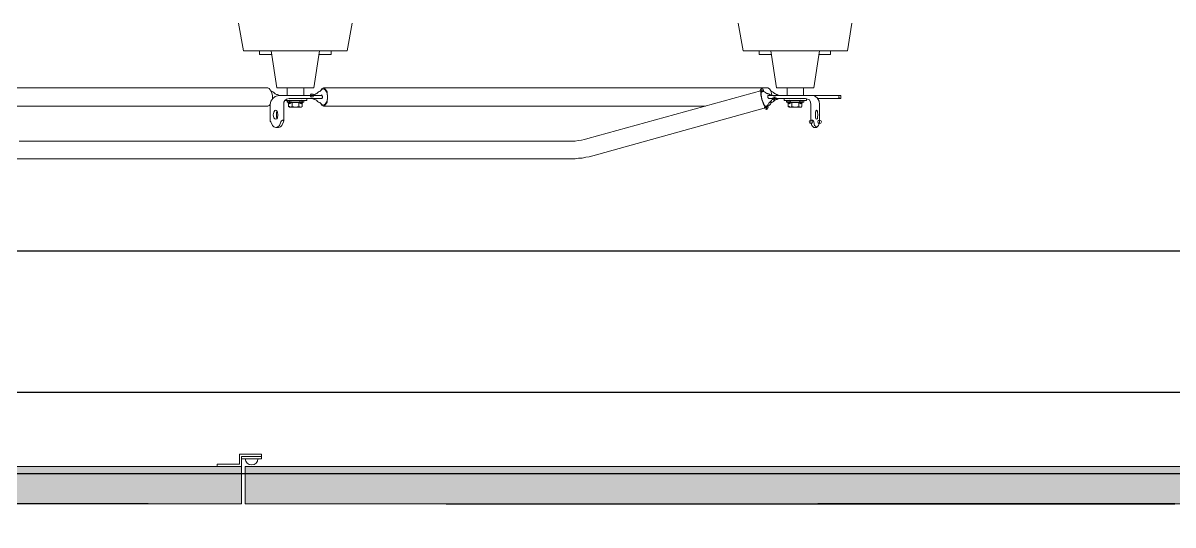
# Model space of a CAD drawing. Extents: x 758840 to 1108724, y -102573 to 143521.
# Drawn here: x 805198 to 806744, y 70464 to 71139 of the extents above; entities that cross this region are included whole.
import ezdxf
from ezdxf.xclip import XClip

# ---------------------------------------------------------------- set-up
doc = ezdxf.new("R2010")
doc.units = 0
doc.header["$LTSCALE"] = 1000
doc.header["$MEASUREMENT"] = 0
for name, color, linetype in [('02电气-设备', 255, 'Continuous'), ('02电气-设备基础', 252, 'Continuous'), ('PDF_0', 7, 'Continuous'), ('钢盖板', 6, 'Continuous')]:
    doc.layers.add(name, color=color, linetype=linetype)

# ---------------------------------------------------------------- blocks, each defined once
blk = doc.blocks.new('2500KVA 变压器')
at = {"lineweight": -3}
blk.add_lwpolyline([(0, 0), (2400, 0), (2400, 1500), (0, 1500)], close=True, dxfattribs=at)
at = {"layer": 'PDF_0', "lineweight": 15}
for points in [[(586.8, 1117.5), (820.3, 1182.2), (825, 1183.6), (829.8, 1184.3), (834.6, 1185.6), (839.3, 1185.6), (844.1, 1186.3), (848.9, 1186.3)], [(848.9, 1186.3), (1591.5, 1186.3), (1596.2, 1186.3), (1601, 1185.6), (1605.8, 1185.6), (1610.5, 1184.3), (1615.3, 1183.6), (1620.1, 1182.2)], [(848.9, 1162.5), (844.1, 1162.5), (840, 1161.8), (835.2, 1161.1), (831.2, 1160.4), (827.1, 1159.1)], [(1591.5, 1162.5), (848.9, 1162.5)], [(827.1, 1159.1), (592.9, 1094.4)], [(515.3, 1136.6), (516.7, 1141.4), (517.4, 1142.7), (519.4, 1144.1)], [(515.3, 1136.6), (515.3, 1113.5)], [(519.4, 1133.2), (518.1, 1132.5), (518.1, 1130.5), (517.4, 1127.1)], [(522.8, 1144.1), (519.4, 1144.1)], [(519.4, 1144.1), (520.8, 1142.7), (522.1, 1141.4), (522.8, 1136.6)], [(520.8, 1127.1), (520.8, 1130.5), (520.1, 1132.5), (519.4, 1133.2)], [(522.8, 1144.1), (524.9, 1142.7), (525.5, 1141.4), (526.9, 1136.6)], [(524.9, 1134.6), (523.5, 1135.2), (522.8, 1136.6)], [(524.9, 1134.6), (525.5, 1134.6)], [(526.9, 1136.6), (526.9, 1135.2), (525.5, 1134.6)], [(526.9, 1113.5), (526.9, 1136.6)], [(1235.5, 1135.9), (1236.2, 1136.6)], [(1235.5, 1135.9), (1235.5, 1113.5)], [(1236.8, 1134.6), (1235.5, 1135.9)], [(1236.2, 1136.6), (1238.2, 1141.4), (1240.2, 1143.4), (1243, 1144.1)], [(1237.5, 1134.6), (1236.8, 1134.6)], [(1239.6, 1136.6), (1238.9, 1135.2), (1237.5, 1134.6)], [(1239.6, 1136.6), (1241.6, 1141.4), (1243.6, 1143.4), (1246.4, 1144.1)], [(1243, 1144.1), (1246.4, 1144.1)], [(1246.4, 1133.2), (1245, 1132.5), (1244.3, 1131.2), (1243.6, 1127.1)], [(1245.7, 1127.1), (1245.7, 1129.8), (1245, 1132.5)], [(1246.4, 1144.1), (1249.1, 1143.4), (1251.1, 1141.4), (1253.2, 1136.6), (1253.9, 1135.9)], [(1246.4, 1121), (1247.7, 1121.6), (1249.1, 1123.7), (1249.8, 1127.1), (1249.1, 1131.2), (1247.7, 1132.5), (1246.4, 1133.2)], [(1253.9, 1135.9), (1253.9, 1113.5)], [(526.9, 1101.2), (522.1, 1101.9), (518.7, 1104.6), (516, 1108.7), (515.3, 1113.5)], [(517.4, 1127.1), (518.1, 1123.7), (518.1, 1122.3), (519.4, 1121)], [(519.4, 1121), (520.1, 1122.3), (520.8, 1123.7), (520.8, 1127.1)], [(534.4, 1105.3), (531.7, 1106), (528.9, 1107.3), (527.6, 1110.1), (526.9, 1113.5)], [(539.2, 1116.2), (539.8, 1116.9)], [(543.2, 1116.2), (541.2, 1116.9), (539.2, 1116.2)], [(539.2, 1110.7), (539.2, 1116.2)], [(556.2, 1116.9), (539.8, 1116.9)], [(554.8, 1116.9), (552.8, 1116.2), (548, 1116.9), (543.2, 1116.2)], [(543.2, 1110.7), (543.2, 1116.2)], [(552.8, 1110.7), (552.8, 1116.2)], [(557.5, 1116.2), (556.2, 1116.2), (554.8, 1116.9)], [(557.5, 1116.2), (556.2, 1116.9)], [(557.5, 1110.7), (557.5, 1116.2)], [(586.1, 1116.2), (585.4, 1114.8), (584.8, 1113.5), (584.1, 1112.8), (583.4, 1111.4), (582.7, 1110.7), (582, 1110.1), (581.4, 1109.4), (580.7, 1108.7), (580, 1108), (579.3, 1107.3), (578.6, 1106.7), (576.6, 1105.3), (576.6, 1105.3)], [(580, 1108), (581.4, 1112.8), (582.7, 1114.1), (584.8, 1115.5)], [(584.8, 1115.5), (585.4, 1115.5)], [(585.4, 1114.8), (585.4, 1116.2), (586.8, 1117.5)], [(593.6, 1100.5), (592.9, 1106), (590.9, 1111.4), (589.5, 1114.8), (588.2, 1116.2), (587.5, 1116.2), (586.1, 1116.2)], [(586.8, 1117.5), (588.8, 1115.5), (590.9, 1112.8), (592.9, 1106.7), (594.3, 1100.5), (594.3, 1097.1), (593.6, 1095.8), (592.9, 1094.4)], [(668.5, 1115.5), (1182.4, 1115.5)], [(1182.4, 1091), (1181, 1091.7), (1179.7, 1093), (1177.6, 1096.4), (1176.9, 1103.3), (1177.6, 1110.1), (1179.7, 1113.5), (1181, 1114.8), (1182.4, 1115.5)], [(1184.4, 1113.5), (1182.4, 1114.1), (1180.3, 1112.8), (1177.6, 1108.7)], [(1182.4, 1115.5), (1185.1, 1114.1), (1186.5, 1111.4)], [(1184.4, 1113.5), (1185.8, 1112.1), (1187.2, 1110.7), (1189.2, 1110.1), (1190.6, 1109.4), (1191.2, 1108), (1192.6, 1107.3), (1194, 1106.7), (1194.6, 1106.7)], [(1211, 1116.2), (1212.3, 1116.9)], [(1215.7, 1116.2), (1213, 1116.9), (1211, 1116.2)], [(1211, 1110.7), (1211, 1116.2)], [(1228, 1116.9), (1212.3, 1116.9)], [(1227.3, 1116.9), (1224.6, 1116.2), (1219.8, 1116.9), (1215.7, 1116.2)], [(1215.7, 1110.7), (1215.7, 1116.2)], [(1224.6, 1110.7), (1224.6, 1116.2)], [(1229.4, 1116.2), (1228, 1116.2), (1227.3, 1116.9)], [(1229.4, 1116.2), (1228, 1116.9)], [(1228.7, 1105.3), (1232.1, 1106), (1234.1, 1108), (1235.5, 1110.1), (1235.5, 1113.5)], [(1229.4, 1110.7), (1229.4, 1116.2)], [(1243, 1101.2), (1247.1, 1102.6), (1250.5, 1105.3), (1253.2, 1108.7), (1253.9, 1113.5)], [(1243.6, 1127.1), (1244.3, 1123.7), (1245, 1121.6), (1246.4, 1121)], [(1245, 1122.3), (1245.7, 1124.4), (1245.7, 1127.1)], [(1253.9, 1113.5), (1255.2, 1114.8), (1257.3, 1115.5)], [(1257.3, 1115.5), (1854.2, 1115.5)], [(486.7, 1101.2), (486.7, 1105.3)], [(518.1, 1105.3), (486.7, 1105.3)], [(486.7, 1101.2), (584.8, 1101.2)], [(488.1, 1105.3), (488.8, 1104.6), (489.5, 1103.9)], [(489.5, 1102.6), (488.8, 1101.9), (488.1, 1101.2)], [(489.5, 1102.6), (489.5, 1103.9)], [(533, 1108), (533, 1105.3)], [(533, 1108), (563, 1108)], [(534.4, 1105.3), (583.4, 1105.3)], [(536.4, 1108), (536.4, 1110.1)], [(536.4, 1110.1), (559.6, 1110.1)], [(537.1, 1091), (537.1, 1101.2)], [(557.5, 1110.7), (539.2, 1110.7)], [(558.9, 1091), (558.9, 1101.2)], [(559.6, 1108), (559.6, 1110.1)], [(563, 1108), (563, 1105.3)], [(569.1, 1105.3), (569.8, 1105.3)], [(572.5, 1099.9), (569.8, 1101.2), (569.1, 1101.2)], [(580.7, 1111.4), (580, 1110.7), (578.6, 1110.1), (577.3, 1109.4), (575.9, 1108), (574.5, 1107.3), (573.2, 1106.7), (572.5, 1106.7), (569.8, 1105.3)], [(580.7, 1095.1), (580, 1095.8), (578.6, 1096.4), (577.3, 1097.1), (575.9, 1098.5), (574.5, 1099.2), (573.2, 1099.9), (572.5, 1099.9)], [(575.9, 1105.3), (576.6, 1105.3)], [(577.9, 1101.2), (577.3, 1101.2)], [(592.2, 1095.1), (590.9, 1095.8), (589.5, 1096.4), (588.2, 1097.1), (587.5, 1097.8), (586.1, 1098.5), (585.4, 1098.5), (584.8, 1099.2), (583.4, 1099.2), (582.7, 1099.9), (582, 1099.9), (581.4, 1100.5), (580.7, 1100.5), (580, 1100.5), (579.3, 1101.2), (578.6, 1101.2), (577.9, 1101.2)], [(584.8, 1091), (582.7, 1092.4), (580.7, 1095.1), (579.3, 1100.5)], [(583.4, 1105.3), (584.8, 1103.9)], [(584.8, 1103.3), (584.8, 1103.9), (584.8, 1103.9)], [(584.8, 1103.3), (584.8, 1101.9), (584.8, 1101.2)], [(592.2, 1095.1), (593.6, 1095.8), (593.6, 1097.1), (593.6, 1100.5)], [(1177.6, 1108.7), (1176.9, 1103.3), (1177.6, 1097.8)], [(1184.4, 1105.3), (1183.8, 1103.9)], [(1183.8, 1102.6), (1183.8, 1103.9)], [(1184.4, 1101.2), (1183.8, 1102.6)], [(1184.4, 1105.3), (1228.7, 1105.3)], [(1184.4, 1101.2), (1243, 1101.2)], [(1184.4, 1093), (1185.8, 1094.4), (1187.2, 1095.8), (1189.2, 1096.4), (1189.9, 1097.1), (1191.2, 1098.5), (1192.6, 1099.2), (1194, 1099.9), (1194.6, 1099.9), (1198, 1101.2)], [(1194.6, 1106.7), (1198, 1105.3), (1198, 1105.3)], [(1198, 1105.3), (1198.7, 1105.3)], [(1198.7, 1101.2), (1198, 1101.2)], [(1204.9, 1108), (1234.1, 1108)], [(1204.9, 1108), (1204.9, 1105.3)], [(1208.9, 1110.1), (1231.4, 1110.1)], [(1208.9, 1108), (1208.9, 1110.1)], [(1208.9, 1091), (1208.9, 1101.2)], [(1229.4, 1110.7), (1211, 1110.7)], [(1231.4, 1108), (1231.4, 1110.1)], [(1231.4, 1091), (1231.4, 1101.2)], [(1244.3, 1099.9), (1241.6, 1101.2), (1240.9, 1101.2)], [(1253.2, 1095.1), (1251.8, 1095.8), (1250.5, 1096.4), (1249.1, 1097.1), (1247.7, 1098.5), (1247.1, 1099.2), (1245.7, 1099.9), (1244.3, 1099.9)], [(1257.3, 1091), (1255.2, 1091.7), (1253.9, 1093.7), (1251.8, 1097.8), (1251.1, 1101.9), (1251.1, 1106)], [(515.3, 1041.3), (522.8, 1091)], [(522.8, 1091), (573.2, 1091)], [(580.7, 1041.3), (573.2, 1091)], [(584.8, 1091), (1182.4, 1091)], [(592.9, 1094.4), (590.9, 1095.8)], [(1177.6, 1097.8), (1180.3, 1093.7), (1182.4, 1092.4), (1184.4, 1093)], [(1186.5, 1095.1), (1185.1, 1092.4), (1182.4, 1091)], [(1187.8, 1041.3), (1195.3, 1091)], [(1195.3, 1091), (1245, 1091)], [(1252.5, 1041.3), (1245, 1091)], [(1257.3, 1091), (1854.2, 1091)], [(477.9, 1041.3), (471.8, 1003.9)], [(618.1, 1041.3), (477.9, 1041.3)], [(500.4, 1046.1), (500.4, 1041.3)], [(500.4, 1046.1), (516.7, 1046.1)], [(580, 1046.1), (596.3, 1046.1)], [(596.3, 1046.1), (596.3, 1041.3)], [(624.9, 1003.9), (618.1, 1041.3)], [(1150.4, 1041.3), (1143.6, 1003.9)], [(1289.9, 1041.3), (1150.4, 1041.3)], [(1172.2, 1046.1), (1188.5, 1046.1)], [(1172.2, 1046.1), (1172.2, 1041.3)], [(1251.8, 1046.1), (1268.2, 1046.1)], [(1268.2, 1046.1), (1268.2, 1041.3)], [(1296.7, 1003.9), (1289.9, 1041.3)]]:
    blk.add_lwpolyline(points, dxfattribs=at)
for points in [[(515.3, 1134.2), (515.3, 1139), (515.3, 1139)], [(526.9, 1134.2), (526.9, 1139), (526.9, 1139)], [(586.8, 1115.2), (586.8, 1119.9), (586.8, 1119.9)], [(540.5, 1107.7), (540.5, 1112.4), (540.5, 1112.4)], [(556.2, 1107.7), (556.2, 1112.4), (556.2, 1112.4)], [(575.9, 1102.9), (575.9, 1107.7), (575.9, 1107.7)], [(1198, 1098.8), (1198, 1103.6), (1198, 1103.6)], [(1212.3, 1107.7), (1212.3, 1112.4), (1212.3, 1112.4)], [(1228, 1107.7), (1228, 1112.4), (1228, 1112.4)], [(592.9, 1092), (592.9, 1096.8), (592.9, 1096.8)]]:
    blk.add_lwpolyline(points, close=True, dxfattribs=at)
for points in [[(515.3, 1139), (514, 1139), (512.9, 1137.9), (512.9, 1136.6), (512.9, 1135.3), (514, 1134.2), (515.3, 1134.2), (516.6, 1134.2), (517.7, 1135.3), (517.7, 1136.6), (517.7, 1137.9), (516.6, 1139), (515.3, 1139)], [(526.9, 1139), (525.6, 1139), (524.5, 1137.9), (524.5, 1136.6), (524.5, 1135.3), (525.6, 1134.2), (526.9, 1134.2), (528.2, 1134.2), (529.3, 1135.3), (529.3, 1136.6), (529.3, 1137.9), (528.2, 1139), (526.9, 1139)], [(586.8, 1119.9), (585.5, 1119.9), (584.4, 1118.9), (584.4, 1117.5), (584.4, 1116.2), (585.5, 1115.2), (586.8, 1115.2), (588.1, 1115.2), (589.2, 1116.2), (589.2, 1117.5), (589.2, 1118.9), (588.1, 1119.9), (586.8, 1119.9)], [(540.5, 1112.4), (539.2, 1112.4), (538.1, 1111.4), (538.1, 1110.1), (538.1, 1108.8), (539.2, 1107.7), (540.5, 1107.7), (541.8, 1107.7), (542.9, 1108.8), (542.9, 1110.1), (542.9, 1111.4), (541.8, 1112.4), (540.5, 1112.4)], [(556.2, 1112.4), (554.9, 1112.4), (553.8, 1111.4), (553.8, 1110.1), (553.8, 1108.8), (554.9, 1107.7), (556.2, 1107.7), (557.5, 1107.7), (558.6, 1108.8), (558.6, 1110.1), (558.6, 1111.4), (557.5, 1112.4), (556.2, 1112.4)], [(575.9, 1107.7), (574.6, 1107.7), (573.5, 1106.6), (573.5, 1105.3), (573.5, 1104), (574.6, 1102.9), (575.9, 1102.9), (577.2, 1102.9), (578.3, 1104), (578.3, 1105.3), (578.3, 1106.6), (577.2, 1107.7), (575.9, 1107.7)], [(1198, 1103.6), (1196.7, 1103.6), (1195.7, 1102.5), (1195.7, 1101.2), (1195.7, 1099.9), (1196.7, 1098.8), (1198, 1098.8), (1199.4, 1098.8), (1200.4, 1099.9), (1200.4, 1101.2), (1200.4, 1102.5), (1199.4, 1103.6), (1198, 1103.6)], [(1212.3, 1112.4), (1211, 1112.4), (1210, 1111.4), (1210, 1110.1), (1210, 1108.8), (1211, 1107.7), (1212.3, 1107.7), (1213.6, 1107.7), (1214.7, 1108.8), (1214.7, 1110.1), (1214.7, 1111.4), (1213.6, 1112.4), (1212.3, 1112.4)], [(1228, 1112.4), (1226.7, 1112.4), (1225.6, 1111.4), (1225.6, 1110.1), (1225.6, 1108.8), (1226.7, 1107.7), (1228, 1107.7), (1229.3, 1107.7), (1230.4, 1108.8), (1230.4, 1110.1), (1230.4, 1111.4), (1229.3, 1112.4), (1228, 1112.4)], [(592.9, 1096.8), (591.6, 1096.8), (590.5, 1095.7), (590.5, 1094.4), (590.5, 1093.1), (591.6, 1092), (592.9, 1092), (594.2, 1092), (595.3, 1093.1), (595.3, 1094.4), (595.3, 1095.7), (594.2, 1096.8), (592.9, 1096.8)]]:
    blk.add_open_spline(points, degree=3, knots=[0, 0, 0, 0, 1, 1, 1, 2, 2, 2, 3, 3, 3, 4, 4, 4, 4], dxfattribs=at)
for points in [[(1184.6, 1105.3), (1184.6, 1105.3), (1184.7, 1105.3), (1184.8, 1105.3)], [(1184.8, 1100.5), (1184.7, 1100.5), (1184.6, 1100.5), (1184.6, 1100.6)], [(1253.9, 1112.3), (1253.9, 1112.4), (1254, 1112.5), (1254, 1112.6)]]:
    blk.add_open_spline(points, degree=3, dxfattribs=at)
for points in [[(515.3, 1134.2), (515.3, 1139), (515.3, 1139)], [(526.9, 1134.2), (526.9, 1139), (526.9, 1139)], [(586.8, 1115.2), (586.8, 1119.9), (586.8, 1119.9)], [(540.5, 1107.7), (540.5, 1112.4), (540.5, 1112.4)], [(556.2, 1107.7), (556.2, 1112.4), (556.2, 1112.4)], [(575.9, 1102.9), (575.9, 1107.7), (575.9, 1107.7)], [(1198, 1098.8), (1198, 1103.6), (1198, 1103.6)], [(1212.3, 1107.7), (1212.3, 1112.4), (1212.3, 1112.4)], [(1228, 1107.7), (1228, 1112.4), (1228, 1112.4)], [(592.9, 1092), (592.9, 1096.8), (592.9, 1096.8)]]:
    blk.add_solid(points, dxfattribs=at)
blk = doc.blocks.new('BD4-PAL0101-LVPM-01')
at = {"ltscale": 5}
h = blk.add_hatch(dxfattribs=at)
h.set_pattern_fill('隔热材料01', color=8, scale=80, angle=45)
h.set_pattern_definition([(315, (1.005, 48.483), (28.28427125, 28.28427125), [4.0142, -35.9858]), (315, (-20.185, 27.293), (28.28427125, 28.28427125), [4.0142, -35.9858]), (135, (13.44, 22.53), (-28.28427125, -28.28427125), [4.0142, -35.9858]), (135, (5.767, 14.858), (-28.28427125, -28.28427125), [4.0142, -35.9858]), (225, (28.298, 28.298), (28.28427125, -28.28427125), [40.0194, 0.0194]), (180, (18.983, 21.822), (-28.2842, 28.2842), [3.4144, -53.1542]), (161.56505, (43.853, 50.106), (-28.284169758, 28.28429741), [2.244, -87.1988]), (161.56505, (15.569, 21.822), (-28.284169758, 28.28429741), [2.244, -87.1988]), (198.43495, (51.525, 51.525), (-28.28429741, 28.28416976), [4.488, -84.9548]), (198.43495, (23.24, 23.24), (-28.28429741, 28.28416976), [4.488, -84.9548]), (108.43495, (38.886, 53.654), (-28.28429741, 28.284169758), [21.3712, -68.0716]), (108.43495, (10.602, 25.37), (-28.28429741, 28.284169758), [21.3712, -68.0716]), (161.56505, (29.29, 76.767), (-28.284169758, 28.28429741), [2.244, -87.1988]), (161.56505, (1.005, 48.483), (-28.284169758, 28.28429741), [2.244, -87.1988]), (180, (-1.124, 49.192), (-28.2842, 28.2842), [3.4144, -53.1542]), (198.43495, (23.746, 77.476), (-28.28429741, 28.28416976), [4.488, -84.9548]), (198.43495, (-4.538, 49.192), (-28.28429741, 28.28416976), [4.488, -84.9548]), (90, (-20.894, 29.422), (-28.2842, 28.2842), [3.4144, -53.1542]), (108.43495, (8.1, 55.577), (-28.28429741, 28.284169758), [2.244, -87.1988]), (108.43495, (-20.185, 27.293), (-28.28429741, 28.284169758), [2.244, -87.1988]), (71.56505, (7.39, 61.12), (-28.28416976, 28.28429741), [4.488, -84.9548]), (71.56505, (-20.894, 32.836), (-28.28416976, 28.28429741), [4.488, -84.9548]), (161.56505, (31.212, 45.98), (-28.284169758, 28.28429741), [21.3712, -68.0716]), (161.56505, (2.928, 17.696), (-28.284169758, 28.28429741), [21.3712, -68.0716]), (90, (6.476, 9.315), (-28.2842, 28.2842), [3.4144, -53.1542]), (108.43495, (34.76, 41.013), (-28.28429741, 28.284169758), [2.244, -87.1988]), (108.43495, (6.476, 12.729), (-28.28429741, 28.284169758), [2.244, -87.1988]), (71.56505, (33.34, 33.34), (-28.28416976, 28.28429741), [4.488, -84.9548]), (71.56505, (5.057, 5.057), (-28.28416976, 28.28429741), [4.488, -84.9548])])
h.paths.add_polyline_path([(8309454.1, -4138801.1), (8308888.6, -4138801.1), (8308888.6, -4138851.1), (8309454.1, -4138851.1)])
h.paths.add_polyline_path([(8308883.6, -4138801.1), (8308318.1, -4138801.1), (8308318.1, -4138851.1), (8308883.6, -4138851.1)])
h.paths.add_polyline_path([(8310456.6, -4138851.1), (8309564.1, -4138851.1), (8309564.1, -4138801.1), (8310456.6, -4138801.1)])
h.paths.add_polyline_path([(8311354.1, -4138851.1), (8310461.6, -4138851.1), (8310461.6, -4138801.1), (8311354.1, -4138801.1)])
h.paths.add_polyline_path([(8311464.1, -4138801.1), (8312356.6, -4138801.1), (8312356.6, -4138851.1), (8311464.1, -4138851.1)])
h.paths.add_polyline_path([(8312361.6, -4138851.1), (8312361.6, -4138801.1), (8313254.1, -4138801.1), (8313254.1, -4138851.1)])
h.paths.add_polyline_path([(8314456.6, -4138851.1), (8313364.1, -4138851.1), (8313364.1, -4138801.1), (8314456.6, -4138801.1)])
h.paths.add_polyline_path([(8314461.6, -4138851.1), (8314461.6, -4138801.1), (8315554.1, -4138801.1), (8315554.1, -4138851.1)])
h.paths.add_polyline_path([(8316861.6, -4138851.1), (8315664.1, -4138851.1), (8315664.1, -4138801.1), (8316861.6, -4138801.1)])
h.paths.add_polyline_path([(8316866.6, -4138851.1), (8316866.6, -4138801.1), (8318064.1, -4138801.1), (8318064.1, -4138851.1)])
h.paths.add_polyline_path([(8319466.6, -4138851.1), (8318174.1, -4138851.1), (8318174.1, -4138801.1), (8319466.6, -4138801.1)])
h.paths.add_polyline_path([(8319471.6, -4138851.1), (8319471.6, -4138801.1), (8320764.1, -4138801.1), (8320764.1, -4138851.1)])
h.paths.add_polyline_path([(8320874.1, -4138851.1), (8321714.1, -4138851.1), (8321714.1, -4138801.1), (8320874.1, -4138801.1)])
at = {"lineweight": 15}
for p, q in [((8319463.6, -4138798.1), (8319433.6, -4138798.1)), ((8319433.6, -4138801.1), (8319433.6, -4138798.1)), ((8319463.6, -4138787.6), (8319463.6, -4138784.6)), ((8319463.6, -4138784.6), (8319493.6, -4138784.6)), ((8319463.6, -4138798.1), (8319463.6, -4138784.6)), ((8319463.6, -4138784.6), (8319466.6, -4138784.6)), ((8319493.6, -4138787.6), (8319466.6, -4138787.6)), ((8319466.6, -4138787.6), (8319466.6, -4138801.1)), ((8319466.6, -4138791.4), (8319466.6, -4138787.6)), ((8319466.6, -4138787.6), (8319493.6, -4138787.6)), ((8319493.6, -4138790.6), (8319466.6, -4138790.6)), ((8319493.6, -4138784.6), (8319493.6, -4138787.6)), ((8319493.6, -4138787.6), (8319493.6, -4138790.6)), ((8319466.6, -4138801.1), (8319433.6, -4138801.1))]:
    blk.add_line(p, q, dxfattribs=at)
at = {"linetype": 'ByBlock', "lineweight": 15}
for p, q in [((8318174.1, -4138801.1), (8319466.6, -4138801.1)), ((8319466.6, -4138801.1), (8319466.6, -4138851.1)), ((8319471.6, -4138801.1), (8320764.1, -4138801.1)), ((8319471.6, -4138851.1), (8319471.6, -4138801.1)), ((8319466.6, -4138851.1), (8318174.1, -4138851.1)), ((8320764.1, -4138851.1), (8319471.6, -4138851.1))]:
    blk.add_line(p, q, dxfattribs=at)
for p, q in [((8319340.9, -4138851.1), (8318360.9, -4138851.1)), ((8319741.6, -4138851.1), (8320721.6, -4138851.1))]:
    blk.add_line(p, q)
at = {"linetype": 'Continuous', "lineweight": 15}
blk.add_line((8320716.3, -4138850.5), (8320716.3, -4138850.5), dxfattribs=at)
at = {"lineweight": 15}
blk.add_arc((8319480.1, -4138790.6), 8.49, 180, 0, dxfattribs=at)
at = {"layer": '02电气-设备', "color": 5, "ltscale": 5, "rotation": 180}
blk.add_blockref('2500KVA 变压器', (8320759.1, -4137201.1), dxfattribs=at)
mesh = blk.add_polymesh((2, 7))
for k, corner in enumerate([(8320721.6, -4138851.1), (8320681.6, -4138851.1), (8320581.6, -4138851.1), (8320481.6, -4138851.1), (8320381.6, -4138851.1), (8320281.6, -4138851.1), (8320241.6, -4138851.1), (8320721.6, -4138851.1, 200), (8320681.6, -4138851.1, 200), (8320581.6, -4138851.1, 200), (8320481.6, -4138851.1, 200), (8320381.6, -4138851.1, 200), (8320281.6, -4138851.1, 200), (8320241.6, -4138851.1, 200)]):
    mesh.set_mesh_vertex(divmod(k, 7), corner)
blk = doc.blocks.new('A$C675A25EF')
at = {"layer": '钢盖板'}
h = blk.add_hatch(dxfattribs=at)
h.set_pattern_fill('ANSI31', color=8, scale=500)
h.set_pattern_definition([(45, (0, 0), (-561.266, 561.266), [])])
edge = h.paths.add_edge_path()
edge.add_line((17031.3, -23542), (-335.1, -23542))
edge.add_line((-335.1, -23542), (-335.1, -32435.9))
edge.add_line((-335.1, -32435.9), (364.9, -32435.9))
edge.add_line((364.9, -32435.9), (364.9, -24242))
edge.add_line((364.9, -24242), (17031.3, -24242))

msp = doc.modelspace()

# ---------------------------------------------------------------- linework, layer by layer
at = {"layer": '02电气-设备基础'}
msp.add_lwpolyline([(826754.74, 70532.54), (792096.74, 70532.54), (792096.74, 70832.54), (826754.74, 70832.54)], close=True, dxfattribs=at)

# ---------------------------------------------------------------- block references
at = {"layer": '02电气-设备'}
msp.add_blockref('BD4-PAL0101-LVPM-01', (-7513975.04, 4209343.63), dxfattribs=at)
at = {"layer": '钢盖板', "color": 8}
ref = msp.add_blockref('A$C675A25EF', (789811.69, 45785.61), dxfattribs=dict(at, xscale=-1, rotation=180))
XClip(ref).set_block_clipping_path([(-928.670863559, -70942.9526504109), (122721.3291515426, 2298.0898296545)])

doc.saveas('drawing.dxf')
